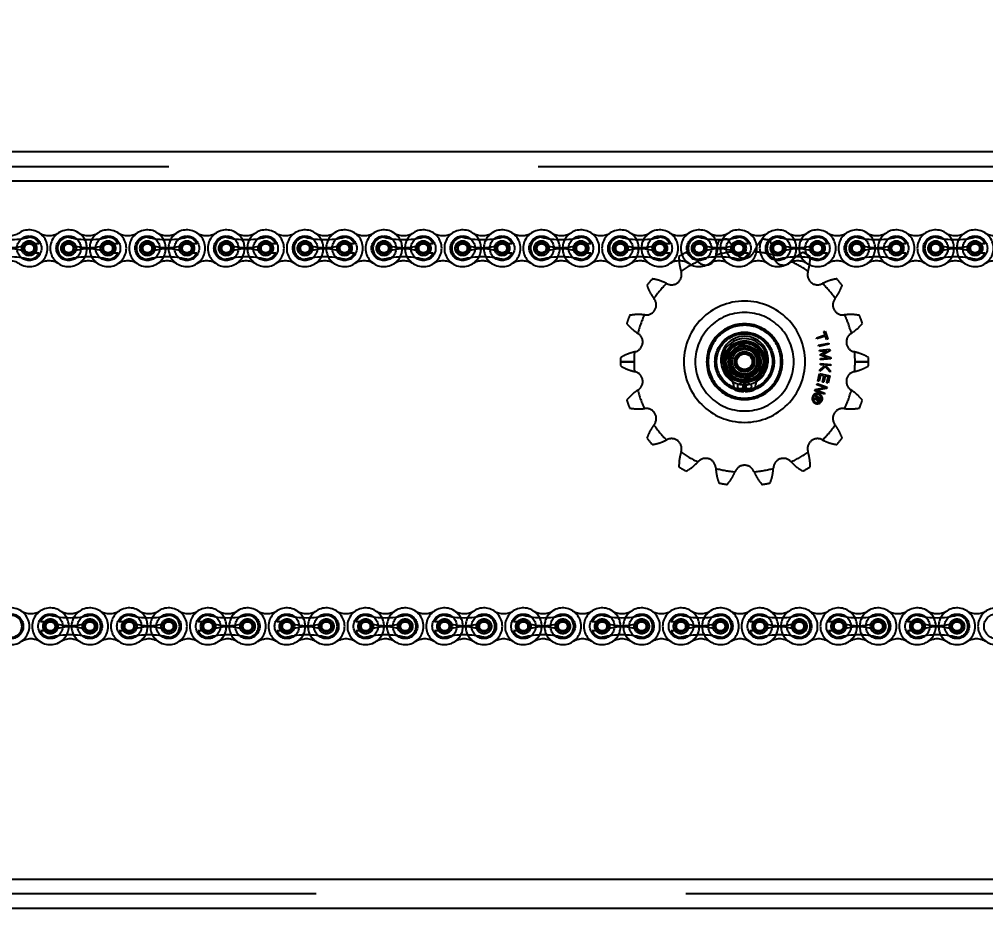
# Model space of a CAD drawing. Header units: metres. Extents: x 0 to 63075, y 0 to 44550.
# Drawn here: x 36033.1 to 36344.5, y 35804.3 to 36090.9 of the extents above; entities that cross this region are included whole.
import ezdxf

# ---------------------------------------------------------------- set-up
doc = ezdxf.new("R2010")
doc.units = ezdxf.units.M
doc.header["$LTSCALE"] = 75
doc.linetypes.add('HIDDEN2', pattern=[4.7625, 3.175, -1.5875])
for name, color, linetype in [('SDM', 7, 'Continuous'), ('SL4', 4, 'Continuous'), ('ST1', 7, 'HIDDEN2')]:
    doc.layers.add(name, color=color, linetype=linetype)
doc.styles.add('ROMANS', font='ROMANS.SHX')
doc.dimstyles.new('75___1-75', dxfattribs={"dimscale": 75, "dimtxt": 2.5, "dimasz": 2, "dimexe": 1.5, "dimexo": 1, "dimgap": 0.5, "dimtad": 1, "dimdec": 0, "dimzin": 12, "dimtxsty": 'ROMANS', "dimcen": 0, "dimclrd": 256, "dimclre": 256, "dimclrt": 3, "dimazin": 3, "dimtfac": 1, "dimtdec": 0, "dimtmove": 0, "dimatfit": 0, "dimfxl": 1, "dimlwd": -1, "dimlwe": -1, "dimarcsym": 0})

# ---------------------------------------------------------------- blocks, each defined once
blk = doc.blocks.new('*D31')
at = {"layer": 'Defpoints', "color": 0, "transparency": 16777216}
for p in [(35481.24, 36889.88), (35481.24, 36053.03), (40155.71, 36053.03)]:
    blk.add_point(p, dxfattribs=at)
at = {"layer": 'SDM', "transparency": 16777216}
for p, q in [((35481.24, 36128.03), (35481.24, 37002.38)), ((40155.71, 36128.03), (40155.71, 37002.38)), ((40005.71, 36889.88), (35631.24, 36889.88))]:
    blk.add_line(p, q, dxfattribs=at)
for points in [[(35631.24, 36914.88), (35631.24, 36864.88), (35481.24, 36889.88)], [(40005.71, 36914.88), (40005.71, 36864.88), (40155.71, 36889.88)]]:
    blk.add_solid(points, dxfattribs=at)
at = {"layer": 'SDM', "color": 3, "transparency": 16777216, "insert": (37818.48, 37021.13), "char_height": 187.5, "attachment_point": 5, "style": 'ROMANS'}
blk.add_mtext('4674', dxfattribs=at)
blk = doc.blocks.new('A$C6e6623c1')
at = {"layer": 'SL4'}
for p, q in [((285.02, 1725.35), (1004.76, 1725.35)), ((1004.76, 1715.82), (296.87, 1715.82)), ((784.69, 1663.32), (787.38, 1662.29)), ((780.21, 1659.68), (782.45, 1661.5)), ((791, 1655.56), (788.76, 1653.74)), ((786.52, 1651.92), (783.82, 1652.95)), ((54.76, 1490.88), (957.26, 1490.88)), ((957.26, 1481.35), (253.75, 1481.35))]:
    blk.add_line(p, q, dxfattribs=at)
for radius in [6, 3, 2.5]:
    blk.add_circle((785.6, 1657.62), radius, dxfattribs=at)
for start, end in [(129.1229, 189.1229), (69.1229, 129.1229), (9.1229, 69.1229), (189.1229, 249.1229), (309.1229, 9.1229), (249.1229, 309.1229)]:
    blk.add_arc((785.6, 1657.62), 5, start, end, dxfattribs=at)
for points, knots in [([(782.45, 1661.5), (782.5, 1661.54), (783.26, 1662.16), (784, 1662.76), (784.69, 1663.32)], [0, 0, 0, 0, 0.0702006, 1, 1, 1, 1]), ([(787.38, 1662.29), (787.45, 1662.27), (788.36, 1661.92), (789.25, 1661.58), (790.08, 1661.26)], [0, 0, 0, 0, 0.070201, 1, 1, 1, 1]), ([(790.54, 1658.41), (790.5, 1658.67), (790.34, 1659.64), (790.19, 1660.58), (790.08, 1661.26)], [0, 0, 0, 0, 0.2686336, 1, 1, 1, 1]), ([(780.67, 1656.83), (780.62, 1657.09), (780.47, 1658.05), (780.32, 1658.99), (780.21, 1659.68)], [0, 0, 0, 0, 0.268634, 1, 1, 1, 1]), ([(781.12, 1653.98), (781.09, 1654.22), (780.94, 1655.15), (780.78, 1656.11), (780.67, 1656.83)], [0, 0, 0, 0, 0.2575513, 1, 1, 1, 1]), ([(791, 1655.56), (790.96, 1655.8), (790.81, 1656.73), (790.65, 1657.7), (790.54, 1658.41)], [0, 0, 0, 0, 0.2575513, 1, 1, 1, 1]), ([(783.82, 1652.95), (783.76, 1652.97), (782.85, 1653.32), (781.95, 1653.66), (781.12, 1653.98)], [0, 0, 0, 0, 0.0702006, 1, 1, 1, 1]), ([(788.76, 1653.74), (788.7, 1653.7), (787.95, 1653.08), (787.21, 1652.48), (786.52, 1651.92)], [0, 0, 0, 0, 0.070201, 1, 1, 1, 1])]:
    blk.add_open_spline(points, degree=3, knots=knots, dxfattribs=at)
at = {"layer": 'ST1'}
for p, q in [((4.76, 1720.59), (1004.76, 1720.59)), ((1004.76, 1715.82), (4.76, 1715.82)), ((556.18, 1695.67), (558.31, 1695.67)), ((581.58, 1695.67), (583.71, 1695.67)), ((606.98, 1695.67), (609.11, 1695.67)), ((632.38, 1695.67), (634.51, 1695.67)), ((657.78, 1695.67), (659.91, 1695.67)), ((683.18, 1695.67), (685.31, 1695.67)), ((708.58, 1695.67), (710.71, 1695.67)), ((733.98, 1695.67), (736.11, 1695.67)), ((759.38, 1695.67), (761.51, 1695.67)), ((784.78, 1695.67), (786.91, 1695.67)), ((810.18, 1695.67), (812.31, 1695.67)), ((835.58, 1695.67), (837.71, 1695.67)), ((860.98, 1695.67), (863.11, 1695.67)), ((556.18, 1692.71), (558.31, 1692.71)), ((581.58, 1692.71), (583.71, 1692.71)), ((606.98, 1692.71), (609.11, 1692.71)), ((632.38, 1692.71), (634.51, 1692.71)), ((657.78, 1692.71), (659.91, 1692.71)), ((683.18, 1692.71), (685.31, 1692.71)), ((708.58, 1692.71), (710.71, 1692.71)), ((733.98, 1692.71), (736.11, 1692.71)), ((759.38, 1692.71), (761.51, 1692.71)), ((768.37, 1691.85), (766.83, 1692.87)), ((770.61, 1689.92), (769.24, 1691.17)), ((784.78, 1692.71), (786.91, 1692.71)), ((810.18, 1692.71), (812.31, 1692.71)), ((835.58, 1692.71), (837.71, 1692.71)), ((860.98, 1692.71), (863.11, 1692.71)), ((808.77, 1665.37), (811.56, 1666.28)), ((811.2, 1667.39), (811.59, 1667.52)), ((811.56, 1666.28), (811.2, 1667.39)), ((811.59, 1667.52), (812.44, 1664.92)), ((808.89, 1664.99), (808.77, 1665.37)), ((811.69, 1665.9), (808.89, 1664.99)), ((809.45, 1662.94), (812.72, 1663.64)), ((809.53, 1662.54), (809.45, 1662.94)), ((812.8, 1663.24), (809.53, 1662.54)), ((812.05, 1664.79), (811.69, 1665.9)), ((812.44, 1664.92), (812.05, 1664.79)), ((812.72, 1663.64), (812.8, 1663.24)), ((809.8, 1661.36), (813.13, 1661.65)), ((809.83, 1660.96), (809.8, 1661.36)), ((812.09, 1661.16), (809.83, 1660.96)), ((809.93, 1659.82), (812.09, 1661.16)), ((809.94, 1659.77), (809.93, 1659.82)), ((812.3, 1658.84), (809.94, 1659.77)), ((813.16, 1661.25), (810.82, 1659.87)), ((810.82, 1659.87), (813.37, 1658.93)), ((813.13, 1661.65), (813.16, 1661.25)), ((750, 1657.62), (745.66, 1657.62)), ((745.66, 1657.62), (750, 1657.62)), ((745.66, 1657.62), (750, 1657.62)), ((750, 1657.62), (745.66, 1657.62)), ((773.39, 1657.62), (773.88, 1657.62)), ((773.88, 1657.62), (773.39, 1657.62)), ((773.88, 1657.62), (773.39, 1657.62)), ((773.39, 1657.62), (773.88, 1657.62)), ((779.15, 1658.18), (778.18, 1658.27)), ((778.18, 1658.27), (779.15, 1658.18)), ((778.18, 1658.27), (779.15, 1658.18)), ((779.15, 1658.18), (778.18, 1658.27)), ((793.03, 1656.97), (792.05, 1657.06)), ((792.05, 1657.06), (793.03, 1656.97)), ((792.05, 1657.06), (793.03, 1656.97)), ((793.03, 1656.97), (792.05, 1657.06)), ((797.33, 1657.62), (797.82, 1657.62)), ((797.82, 1657.62), (797.33, 1657.62)), ((797.82, 1657.62), (797.33, 1657.62)), ((797.33, 1657.62), (797.82, 1657.62)), ((810.03, 1656.6), (810.06, 1657)), ((810.04, 1658.64), (812.3, 1658.84)), ((810.07, 1658.24), (810.04, 1658.64)), ((810.06, 1657), (813.39, 1656.75)), ((813.41, 1658.54), (810.07, 1658.24)), ((813.39, 1656.75), (813.36, 1656.35)), ((813.37, 1658.93), (813.41, 1658.54)), ((825.54, 1657.62), (821.21, 1657.62)), ((821.21, 1657.62), (825.54, 1657.62)), ((821.21, 1657.62), (825.54, 1657.62)), ((825.54, 1657.62), (821.21, 1657.62)), ((809.26, 1651.4), (809.76, 1653.8)), ((809.76, 1653.8), (813.04, 1653.12)), ((811.54, 1656.07), (809.87, 1654.55)), ((809.87, 1654.55), (809.91, 1655.05)), ((809.91, 1655.05), (811.31, 1656.32)), ((811.12, 1656.52), (810.03, 1656.6)), ((811.31, 1656.32), (811.12, 1656.52)), ((813.21, 1654.3), (811.54, 1656.07)), ((811.66, 1656.48), (813.24, 1654.8)), ((813.36, 1656.35), (811.66, 1656.48)), ((813.24, 1654.8), (813.21, 1654.3)), ((785.35, 1648.02), (785.44, 1651.42)), ((785.76, 1651.42), (785.85, 1648.02)), ((808.89, 1650.2), (809.03, 1650.58)), ((809.03, 1650.58), (812.18, 1649.45)), ((809.66, 1651.31), (809.26, 1651.4)), ((810.08, 1653.33), (809.66, 1651.31)), ((811.18, 1653.09), (810.08, 1653.33)), ((810.76, 1651.08), (811.18, 1653.09)), ((811.16, 1651), (810.76, 1651.08)), ((811.58, 1653.01), (811.16, 1651)), ((812.55, 1652.81), (811.58, 1653.01)), ((812.13, 1650.79), (812.55, 1652.81)), ((812.53, 1650.71), (812.13, 1650.79)), ((813.04, 1653.12), (812.53, 1650.71)), ((782.01, 1650.42), (782.18, 1649.09)), ((789.02, 1649.09), (789.2, 1650.42)), ((808.2, 1648.26), (808.36, 1648.69)), ((811.36, 1647.14), (808.2, 1648.26)), ((808.36, 1648.69), (811.44, 1649.29)), ((812.02, 1649.01), (808.88, 1648.45)), ((808.88, 1648.45), (811.49, 1647.52)), ((811.44, 1649.29), (808.89, 1650.2)), ((811.49, 1647.52), (811.36, 1647.14)), ((812.18, 1649.45), (812.02, 1649.01)), ((807.8, 1645.45), (807.97, 1645.81)), ((808.83, 1645.47), (807.8, 1645.45)), ((807.97, 1645.81), (808.95, 1645.83)), ((808.31, 1646.43), (808.45, 1646.73)), ((809.07, 1646.07), (808.31, 1646.43)), ((808.45, 1646.73), (810.22, 1645.89)), ((808.95, 1645.83), (809.07, 1646.07)), ((809.28, 1645.23), (809.14, 1644.94)), ((809.15, 1644.94), (809.29, 1645.22)), ((809.35, 1645.95), (809.17, 1645.55)), ((809.8, 1645.74), (809.35, 1645.95)), ((809.61, 1645.35), (809.8, 1645.74)), ((810.22, 1645.89), (809.9, 1645.24)), ((560.82, 1573.83), (558.7, 1573.83)), ((586.22, 1573.83), (584.1, 1573.83)), ((611.62, 1573.83), (609.5, 1573.83)), ((637.02, 1573.83), (634.9, 1573.83)), ((662.42, 1573.83), (660.3, 1573.83)), ((687.82, 1573.83), (685.7, 1573.83)), ((713.22, 1573.83), (711.1, 1573.83)), ((738.62, 1573.83), (736.5, 1573.83)), ((764.02, 1573.83), (761.9, 1573.83)), ((789.42, 1573.83), (787.3, 1573.83)), ((814.82, 1573.83), (812.7, 1573.83)), ((840.22, 1573.83), (838.1, 1573.83)), ((560.82, 1570.88), (558.7, 1570.88)), ((586.22, 1570.88), (584.1, 1570.88)), ((611.62, 1570.88), (609.5, 1570.88)), ((637.02, 1570.88), (634.9, 1570.88)), ((662.42, 1570.88), (660.3, 1570.88)), ((687.82, 1570.88), (685.7, 1570.88)), ((713.22, 1570.88), (711.1, 1570.88)), ((738.62, 1570.88), (736.5, 1570.88)), ((764.02, 1570.88), (761.9, 1570.88)), ((789.42, 1570.88), (787.3, 1570.88)), ((814.82, 1570.88), (812.7, 1570.88)), ((840.22, 1570.88), (838.1, 1570.88)), ((4.76, 1490.88), (1004.76, 1490.88)), ((1004.76, 1486.11), (4.76, 1486.11))]:
    blk.add_line(p, q, dxfattribs=at)
for centre, radius in [((555.08, 1694.19), 3.96), ((567.78, 1694.19), 3.96), ((580.48, 1694.19), 3.96), ((593.18, 1694.19), 3.96), ((605.88, 1694.19), 3.96), ((618.58, 1694.19), 3.96), ((631.28, 1694.19), 3.96), ((643.98, 1694.19), 3.96), ((656.68, 1694.19), 3.96), ((669.38, 1694.19), 3.96), ((682.08, 1694.19), 3.96), ((694.78, 1694.19), 3.96), ((707.48, 1694.19), 3.96), ((720.18, 1694.19), 3.96), ((732.88, 1694.19), 3.96), ((745.58, 1694.19), 3.96), ((758.28, 1694.19), 3.96), ((770.98, 1694.19), 3.96), ((783.68, 1694.19), 3.96), ((796.38, 1694.19), 3.96), ((809.08, 1694.19), 3.96), ((821.78, 1694.19), 3.96), ((834.48, 1694.19), 3.96), ((847.18, 1694.19), 3.96), ((859.88, 1694.19), 3.96), ((555.08, 1694.19), 2.4), ((555.08, 1694.19), 1.84), ((555.08, 1694.19), 1.48), ((567.78, 1694.19), 2.4), ((567.78, 1694.19), 1.85), ((567.78, 1694.19), 1.48), ((580.48, 1694.19), 2.4), ((580.48, 1694.19), 1.84), ((580.48, 1694.19), 1.48), ((593.18, 1694.19), 2.4), ((593.18, 1694.19), 1.84), ((593.18, 1694.19), 1.48), ((605.88, 1694.19), 2.4), ((605.88, 1694.19), 1.85), ((605.88, 1694.19), 1.48), ((618.58, 1694.19), 2.4), ((618.58, 1694.19), 1.84), ((618.58, 1694.19), 1.48), ((631.28, 1694.19), 2.4), ((631.28, 1694.19), 1.85), ((631.28, 1694.19), 1.48), ((643.98, 1694.19), 2.4), ((643.98, 1694.19), 1.84), ((643.98, 1694.19), 1.48), ((656.68, 1694.19), 2.4), ((656.68, 1694.19), 1.85), ((656.68, 1694.19), 1.48), ((669.38, 1694.19), 2.4), ((669.38, 1694.19), 1.84), ((669.38, 1694.19), 1.48), ((682.08, 1694.19), 2.4), ((682.08, 1694.19), 1.85), ((682.08, 1694.19), 1.48), ((694.78, 1694.19), 2.4), ((694.78, 1694.19), 1.85), ((694.78, 1694.19), 1.48), ((707.48, 1694.19), 2.4), ((707.48, 1694.19), 1.85), ((707.48, 1694.19), 1.48), ((720.18, 1694.19), 2.4), ((720.18, 1694.19), 1.85), ((720.18, 1694.19), 1.48), ((732.88, 1694.19), 2.4), ((732.88, 1694.19), 1.84), ((732.88, 1694.19), 1.48), ((745.58, 1694.19), 2.4), ((745.58, 1694.19), 1.85), ((745.58, 1694.19), 1.48), ((758.28, 1694.19), 2.4), ((758.28, 1694.19), 1.84), ((758.28, 1694.19), 1.48), ((770.98, 1694.19), 2.4), ((770.98, 1694.19), 1.85), ((770.98, 1694.19), 1.48), ((783.68, 1694.19), 2.4), ((783.68, 1694.19), 1.84), ((783.68, 1694.19), 1.48), ((796.38, 1694.19), 2.4), ((796.38, 1694.19), 1.85), ((796.38, 1694.19), 1.48), ((809.08, 1694.19), 2.4), ((809.08, 1694.19), 1.84), ((809.08, 1694.19), 1.48), ((821.78, 1694.19), 2.4), ((821.78, 1694.19), 1.85), ((821.78, 1694.19), 1.48), ((834.48, 1694.19), 2.4), ((834.48, 1694.19), 1.84), ((834.48, 1694.19), 1.48), ((847.18, 1694.19), 2.4), ((847.18, 1694.19), 1.85), ((847.18, 1694.19), 1.48), ((859.88, 1694.19), 2.4), ((859.88, 1694.19), 1.84), ((859.88, 1694.19), 1.48), ((785.6, 1657.62), 9.53), ((785.6, 1657.62), 9.02), ((785.6, 1657.62), 6.73), ((785.6, 1657.62), 6.73), ((785.6, 1657.62), 6.48), ((785.6, 1657.62), 6.2), ((785.6, 1657.62), 5.98), ((785.6, 1657.62), 5.25), ((785.6, 1657.62), 5.25), ((785.6, 1657.62), 4.5), ((785.6, 1657.62), 4), ((785.6, 1657.62), 3.25), ((785.6, 1657.62), 3.25), ((785.6, 1657.62), 3.2), ((784.25, 1649.68), 0.85), ((786.95, 1649.68), 0.85), ((549.23, 1572.35), 3.96), ((561.93, 1572.35), 3.96), ((574.63, 1572.35), 3.96), ((587.33, 1572.35), 3.96), ((600.03, 1572.35), 3.96), ((612.73, 1572.35), 3.96), ((625.43, 1572.35), 3.96), ((638.13, 1572.35), 3.96), ((650.83, 1572.35), 3.96), ((663.53, 1572.35), 3.96), ((676.23, 1572.35), 3.96), ((688.93, 1572.35), 3.96), ((701.63, 1572.35), 3.96), ((714.33, 1572.35), 3.96), ((727.03, 1572.35), 3.96), ((739.73, 1572.35), 3.96), ((752.43, 1572.35), 3.96), ((765.13, 1572.35), 3.96), ((777.83, 1572.35), 3.96), ((790.53, 1572.35), 3.96), ((803.23, 1572.35), 3.96), ((815.93, 1572.35), 3.96), ((828.63, 1572.35), 3.96), ((841.33, 1572.35), 3.96), ((854.03, 1572.35), 3.96), ((866.73, 1572.35), 3.96), ((561.93, 1572.35), 2.4), ((561.93, 1572.35), 1.85), ((561.93, 1572.35), 1.48), ((574.63, 1572.35), 2.4), ((574.63, 1572.35), 1.85), ((574.63, 1572.35), 1.48), ((587.33, 1572.35), 2.4), ((587.33, 1572.35), 1.85), ((587.33, 1572.35), 1.48), ((600.03, 1572.35), 2.4), ((600.03, 1572.35), 1.84), ((600.03, 1572.35), 1.48), ((612.73, 1572.35), 2.4), ((612.73, 1572.35), 1.84), ((612.73, 1572.35), 1.48), ((625.43, 1572.35), 2.4), ((625.43, 1572.35), 1.85), ((625.43, 1572.35), 1.48), ((638.13, 1572.35), 2.4), ((638.13, 1572.35), 1.85), ((638.13, 1572.35), 1.48), ((650.83, 1572.35), 2.4), ((650.83, 1572.35), 1.84), ((650.83, 1572.35), 1.48), ((663.53, 1572.35), 2.4), ((663.53, 1572.35), 1.84), ((663.53, 1572.35), 1.48), ((676.23, 1572.35), 2.4), ((676.23, 1572.35), 1.85), ((676.23, 1572.35), 1.48), ((688.93, 1572.35), 2.4), ((688.93, 1572.35), 1.85), ((688.93, 1572.35), 1.48), ((701.63, 1572.35), 2.4), ((701.63, 1572.35), 1.84), ((701.63, 1572.35), 1.48), ((714.33, 1572.35), 2.4), ((714.33, 1572.35), 1.84), ((714.33, 1572.35), 1.48), ((727.03, 1572.35), 2.4), ((727.03, 1572.35), 1.84), ((727.03, 1572.35), 1.48), ((739.73, 1572.35), 2.4), ((739.73, 1572.35), 1.85), ((739.73, 1572.35), 1.48), ((752.43, 1572.35), 2.4), ((752.43, 1572.35), 1.85), ((752.43, 1572.35), 1.48), ((765.13, 1572.35), 2.4), ((765.13, 1572.35), 1.84), ((765.13, 1572.35), 1.48), ((777.83, 1572.35), 2.4), ((777.83, 1572.35), 1.84), ((777.83, 1572.35), 1.48), ((790.53, 1572.35), 2.4), ((790.53, 1572.35), 1.84), ((790.53, 1572.35), 1.48), ((803.23, 1572.35), 2.4), ((803.23, 1572.35), 1.85), ((803.23, 1572.35), 1.48), ((815.93, 1572.35), 2.4), ((815.93, 1572.35), 1.85), ((815.93, 1572.35), 1.48), ((828.63, 1572.35), 2.4), ((828.63, 1572.35), 1.84), ((828.63, 1572.35), 1.48), ((841.33, 1572.35), 2.4), ((841.33, 1572.35), 1.85), ((841.33, 1572.35), 1.48), ((854.03, 1572.35), 2.4), ((854.03, 1572.35), 1.85), ((854.03, 1572.35), 1.48)]:
    blk.add_circle(centre, radius, dxfattribs=at)
for centre, radius, start, end in [((548.73, 1723.29), 26.32, 256.0401, 283.9599), ((548.73, 1704.18), 5.92, 237.5667, 302.4333), ((555.08, 1694.19), 5.92, 237.5667, 122.4333), ((555.08, 1694.19), 3.55, 24.5534, 90), ((561.43, 1704.18), 5.92, 237.5667, 302.4333), ((567.78, 1694.19), 5.92, 57.5667, 302.4333), ((567.78, 1694.19), 3.55, 90, 270), ((574.13, 1723.29), 26.32, 256.0401, 283.9599), ((574.13, 1704.18), 5.92, 237.5667, 302.4333), ((567.78, 1694.19), 5.92, 302.4332, 57.5668), ((580.48, 1694.19), 5.92, 122.4332, 237.5668), ((580.48, 1694.19), 5.92, 237.5667, 122.4333), ((580.48, 1694.19), 3.55, 24.5534, 90), ((586.83, 1704.18), 5.92, 237.5667, 302.4333), ((593.18, 1694.19), 5.92, 57.5667, 302.4333), ((593.18, 1694.19), 3.55, 90, 270), ((599.53, 1723.29), 26.32, 256.0401, 283.9599), ((599.53, 1704.18), 5.92, 237.5667, 302.4333), ((593.18, 1694.19), 5.92, 302.4332, 57.5668), ((605.88, 1694.19), 5.92, 122.4332, 237.5668), ((605.88, 1694.19), 5.92, 237.5667, 122.4333), ((605.88, 1694.19), 3.55, 24.5534, 90), ((612.23, 1704.18), 5.92, 237.5667, 302.4333), ((618.58, 1694.19), 5.92, 57.5667, 302.4333), ((618.58, 1694.19), 3.55, 90, 270), ((624.93, 1723.29), 26.32, 256.0401, 283.9599), ((624.93, 1704.18), 5.92, 237.5667, 302.4333), ((618.58, 1694.19), 5.92, 302.4332, 57.5668), ((631.28, 1694.19), 5.92, 122.4332, 237.5668), ((631.28, 1694.19), 5.92, 237.5667, 122.4333), ((631.28, 1694.19), 3.55, 24.5534, 90), ((637.63, 1704.18), 5.92, 237.5667, 302.4333), ((643.98, 1694.19), 5.92, 57.5667, 302.4333), ((643.98, 1694.19), 3.55, 90, 270), ((650.33, 1723.29), 26.32, 256.0401, 283.9599), ((650.33, 1704.18), 5.92, 237.5667, 302.4333), ((643.98, 1694.19), 5.92, 302.4332, 57.5668), ((656.68, 1694.19), 5.92, 122.4332, 237.5668), ((656.68, 1694.19), 5.92, 237.5667, 122.4333), ((656.68, 1694.19), 3.55, 24.5534, 90), ((663.03, 1704.18), 5.92, 237.5667, 302.4333), ((669.38, 1694.19), 5.92, 57.5667, 302.4333), ((669.38, 1694.19), 3.55, 90, 270), ((675.73, 1723.29), 26.32, 256.0401, 283.9599), ((675.73, 1704.18), 5.92, 237.5667, 302.4333), ((669.38, 1694.19), 5.92, 302.4332, 57.5668), ((682.08, 1694.19), 5.92, 122.4332, 237.5668), ((682.08, 1694.19), 5.92, 237.5667, 122.4333), ((682.08, 1694.19), 3.55, 24.5534, 90), ((688.43, 1704.18), 5.92, 237.5667, 302.4333), ((694.78, 1694.19), 5.92, 57.5667, 302.4333), ((694.78, 1694.19), 3.55, 90, 270), ((701.13, 1723.29), 26.32, 256.0401, 283.9599), ((701.13, 1704.18), 5.92, 237.5667, 302.4333), ((694.78, 1694.19), 5.92, 302.4332, 57.5668), ((707.48, 1694.19), 5.92, 122.4332, 237.5668), ((707.48, 1694.19), 5.92, 237.5667, 122.4333), ((707.48, 1694.19), 3.55, 24.5534, 90), ((713.83, 1704.18), 5.92, 237.5667, 302.4333), ((720.18, 1694.19), 5.92, 57.5667, 302.4333), ((720.18, 1694.19), 3.55, 90, 270), ((726.53, 1723.29), 26.32, 256.0401, 283.9599), ((726.53, 1704.18), 5.92, 237.5667, 302.4333), ((720.18, 1694.19), 5.92, 302.4332, 57.5668), ((732.88, 1694.19), 5.92, 122.4332, 237.5668), ((732.88, 1694.19), 5.92, 237.5667, 122.4333), ((732.88, 1694.19), 3.55, 24.5534, 90), ((739.23, 1704.18), 5.92, 237.5667, 302.4333), ((745.58, 1694.19), 5.92, 57.5667, 302.4333), ((745.58, 1694.19), 3.55, 90, 270), ((751.93, 1723.29), 26.32, 256.0401, 283.9599), ((751.93, 1704.18), 5.92, 237.5667, 302.4333), ((745.58, 1694.19), 5.92, 302.4332, 57.5668), ((758.28, 1694.19), 5.92, 122.4332, 237.5668), ((758.28, 1694.19), 5.92, 237.5667, 122.4333), ((758.28, 1694.19), 3.55, 24.5534, 90), ((764.63, 1704.18), 5.92, 237.5667, 302.4333), ((770.98, 1694.19), 5.92, 57.5667, 302.4333), ((770.98, 1694.19), 3.55, 90, 270), ((777.33, 1723.29), 26.32, 256.0401, 283.9599), ((777.33, 1704.18), 5.92, 237.5667, 302.4333), ((770.98, 1694.19), 5.92, 302.4332, 57.5668), ((785.6, 1657.62), 39.94, 98.032, 101.968), ((783.68, 1694.19), 5.92, 122.4332, 237.5668), ((783.68, 1694.19), 5.92, 237.5667, 122.4333), ((783.68, 1694.19), 3.55, 24.5534, 90), ((790.03, 1704.18), 5.92, 237.5667, 302.4333), ((796.38, 1694.19), 5.92, 57.5667, 302.4333), ((785.6, 1657.62), 39.94, 78.032, 81.968), ((796.38, 1694.19), 3.55, 90, 270), ((802.73, 1723.29), 26.32, 256.0401, 283.9599), ((802.73, 1704.18), 5.92, 237.5667, 302.4333), ((796.38, 1694.19), 5.92, 302.4332, 57.5668), ((809.08, 1694.19), 5.92, 122.4332, 237.5668), ((809.08, 1694.19), 5.92, 237.5667, 122.4333), ((809.08, 1694.19), 3.55, 24.5534, 90), ((815.43, 1704.18), 5.92, 237.5667, 302.4333), ((821.78, 1694.19), 5.92, 57.5667, 302.4333), ((821.78, 1694.19), 3.55, 90, 270), ((828.13, 1723.29), 26.32, 256.0401, 283.9599), ((828.13, 1704.18), 5.92, 237.5667, 302.4333), ((821.78, 1694.19), 5.92, 302.4332, 57.5668), ((834.48, 1694.19), 5.92, 122.4332, 237.5668), ((834.48, 1694.19), 5.92, 237.5667, 122.4333), ((834.48, 1694.19), 3.55, 24.5534, 90), ((840.83, 1704.18), 5.92, 237.5667, 302.4333), ((847.18, 1694.19), 5.92, 57.5667, 302.4333), ((847.18, 1694.19), 3.55, 90, 270), ((853.53, 1723.29), 26.32, 256.0401, 283.9599), ((853.53, 1704.18), 5.92, 237.5667, 302.4333), ((847.18, 1694.19), 5.92, 302.4332, 57.5668), ((859.88, 1694.19), 5.92, 122.4332, 237.5668), ((859.88, 1694.19), 5.92, 237.5667, 122.4333), ((859.88, 1694.19), 3.55, 24.5534, 90), ((866.23, 1704.18), 5.92, 237.5667, 302.4333), ((548.73, 1710.54), 16.17, 252.993, 287.007), ((574.13, 1710.54), 16.17, 252.993, 287.007), ((599.53, 1710.54), 16.17, 252.993, 287.007), ((624.93, 1710.54), 16.17, 252.993, 287.007), ((650.33, 1710.54), 16.17, 252.993, 287.007), ((675.73, 1710.54), 16.17, 252.993, 287.007), ((701.13, 1710.54), 16.17, 252.993, 287.007), ((726.53, 1710.54), 16.17, 252.993, 287.007), ((751.93, 1710.54), 16.17, 252.993, 287.007), ((777.33, 1710.54), 16.17, 252.993, 287.007), ((802.73, 1710.54), 16.17, 252.993, 287.007), ((828.13, 1710.54), 16.17, 252.993, 287.007), ((853.53, 1710.54), 16.17, 252.993, 287.007), ((548.73, 1665.09), 26.32, 76.0401, 103.9599), ((548.73, 1677.84), 16.17, 72.993, 107.007), ((555.08, 1694.19), 3.55, 270, 335.4466), ((574.13, 1665.09), 26.32, 76.0401, 103.9599), ((574.13, 1677.84), 16.17, 72.993, 107.007), ((580.48, 1694.19), 3.55, 270, 335.4466), ((599.53, 1665.09), 26.32, 76.0401, 103.9599), ((599.53, 1677.84), 16.17, 72.993, 107.007), ((605.88, 1694.19), 3.55, 270, 335.4466), ((624.93, 1665.09), 26.32, 76.0401, 103.9599), ((624.93, 1677.84), 16.17, 72.993, 107.007), ((631.28, 1694.19), 3.55, 270, 335.4466), ((650.33, 1665.09), 26.32, 76.0401, 103.9599), ((650.33, 1677.84), 16.17, 72.993, 107.007), ((656.68, 1694.19), 3.55, 270, 335.4466), ((675.73, 1665.09), 26.32, 76.0401, 103.9599), ((675.73, 1677.84), 16.17, 72.993, 107.007), ((682.08, 1694.19), 3.55, 270, 335.4466), ((701.13, 1665.09), 26.32, 76.0401, 103.9599), ((701.13, 1677.84), 16.17, 72.993, 107.007), ((707.48, 1694.19), 3.55, 270, 335.4466), ((726.53, 1665.09), 26.32, 76.0401, 103.9599), ((726.53, 1677.84), 16.17, 72.993, 107.007), ((732.88, 1694.19), 3.55, 270, 335.4466), ((751.93, 1665.09), 26.32, 76.0401, 103.9599), ((751.93, 1677.84), 16.17, 72.993, 107.007), ((758.28, 1694.19), 3.55, 270, 335.4466), ((785.6, 1657.62), 39.94, 118.032, 121.968), ((773.09, 1692.01), 3.24, 222.5, 357.5), ((777.33, 1665.09), 26.32, 76.0401, 103.9599), ((777.33, 1677.84), 16.17, 72.993, 107.007), ((791.7, 1691.2), 15.39, 177.0177, 177.5), ((785.6, 1657.62), 35.61, 94.9007, 105.0993), ((785.6, 1657.62), 35.61, 94.9007, 105.0993), ((785.6, 1657.62), 35.61, 94.9007, 105.0993), ((785.6, 1657.62), 35.61, 94.9007, 105.0993), ((768.39, 1687.09), 15.39, 22.5, 22.9823), ((785.6, 1694.22), 3.24, 202.5, 337.5), ((783.68, 1694.19), 3.55, 270, 335.4466), ((802.81, 1687.09), 15.39, 157.0177, 157.5), ((785.6, 1657.62), 35.61, 74.9007, 85.0993), ((785.6, 1657.62), 35.61, 74.9007, 85.0993), ((785.6, 1657.62), 35.61, 74.9007, 85.0993), ((785.6, 1657.62), 35.61, 74.9007, 85.0993), ((779.51, 1691.2), 15.39, 2.5, 2.9823), ((798.12, 1692.01), 3.24, 182.5, 317.5), ((802.73, 1665.09), 26.32, 76.0401, 103.9599), ((802.73, 1677.84), 16.17, 72.993, 107.007), ((785.6, 1657.62), 39.94, 58.032, 61.968), ((809.08, 1694.19), 3.55, 270, 335.4466), ((828.13, 1665.09), 26.32, 76.0401, 103.9599), ((828.13, 1677.84), 16.17, 72.993, 107.007), ((834.48, 1694.19), 3.55, 270, 335.4466), ((853.53, 1665.09), 26.32, 76.0401, 103.9599), ((853.53, 1677.84), 16.17, 72.993, 107.007), ((859.88, 1694.19), 3.55, 270, 335.4466), ((548.73, 1684.2), 5.92, 57.5667, 122.4333), ((561.43, 1684.2), 5.92, 57.5667, 122.4333), ((574.13, 1684.2), 5.92, 57.5667, 122.4333), ((586.83, 1684.2), 5.92, 57.5667, 122.4333), ((599.53, 1684.2), 5.92, 57.5667, 122.4333), ((612.23, 1684.2), 5.92, 57.5667, 122.4333), ((624.93, 1684.2), 5.92, 57.5667, 122.4333), ((637.63, 1684.2), 5.92, 57.5667, 122.4333), ((650.33, 1684.2), 5.92, 57.5667, 122.4333), ((663.03, 1684.2), 5.92, 57.5667, 122.4333), ((675.73, 1684.2), 5.92, 57.5667, 122.4333), ((688.43, 1684.2), 5.92, 57.5667, 122.4333), ((701.13, 1684.2), 5.92, 57.5667, 122.4333), ((713.83, 1684.2), 5.92, 57.5667, 122.4333), ((726.53, 1684.2), 5.92, 57.5667, 122.4333), ((739.23, 1684.2), 5.92, 57.5667, 122.4333), ((751.93, 1684.2), 5.92, 57.5667, 122.4333), ((764.63, 1684.2), 5.92, 57.5667, 122.4333), ((785.6, 1657.62), 35.61, 114.9007, 125.0993), ((785.6, 1657.62), 35.61, 114.9007, 125.0993), ((785.6, 1657.62), 35.61, 114.9007, 125.0993), ((785.6, 1657.62), 35.61, 114.9007, 125.0993), ((759.35, 1679.42), 15.39, 42.5, 42.9823), ((777.33, 1684.2), 5.92, 57.5667, 122.4333), ((790.03, 1684.2), 5.92, 57.5667, 122.4333), ((802.73, 1684.2), 5.92, 57.5667, 122.4333), ((811.85, 1679.42), 15.39, 137.0177, 137.5), ((785.6, 1657.62), 35.61, 54.9007, 65.0993), ((785.6, 1657.62), 35.61, 54.9007, 65.0993), ((785.6, 1657.62), 35.61, 54.9007, 65.0993), ((785.6, 1657.62), 35.61, 54.9007, 65.0993), ((815.43, 1684.2), 5.92, 57.5667, 122.4333), ((828.13, 1684.2), 5.92, 57.5667, 122.4333), ((840.83, 1684.2), 5.92, 57.5667, 122.4333), ((853.53, 1684.2), 5.92, 57.5667, 122.4333), ((866.23, 1684.2), 5.92, 57.5667, 122.4333), ((762.08, 1685.65), 3.24, 242.5, 17.5), ((779.84, 1691.26), 15.39, 197.0177, 197.5), ((809.13, 1685.65), 3.24, 162.5, 297.5), ((791.36, 1691.26), 15.39, 342.5, 342.9823), ((785.6, 1657.62), 39.94, 138.032, 141.968), ((785.6, 1657.62), 35.61, 134.9007, 145.0993), ((785.6, 1657.62), 35.61, 134.9007, 145.0993), ((785.6, 1657.62), 35.61, 134.9007, 145.0993), ((785.6, 1657.62), 35.61, 134.9007, 145.0993), ((753.48, 1669.13), 15.39, 62.5, 62.9823), ((817.73, 1669.13), 15.39, 117.0177, 117.5), ((785.6, 1657.62), 35.61, 34.9007, 45.0993), ((785.6, 1657.62), 35.61, 34.9007, 45.0993), ((785.6, 1657.62), 35.61, 34.9007, 45.0993), ((785.6, 1657.62), 35.61, 34.9007, 45.0993), ((785.6, 1657.62), 39.94, 38.032, 41.968), ((753.91, 1675.92), 3.24, 262.5, 37.5), ((768.69, 1687.26), 15.39, 217.0177, 217.5), ((785.6, 1657.62), 19.54, 0, 180), ((817.3, 1675.92), 3.24, 142.5, 277.5), ((802.52, 1687.26), 15.39, 322.5, 322.9823), ((785.6, 1657.62), 39.94, 158.032, 161.968), ((785.6, 1657.62), 35.61, 154.9007, 165.0993), ((785.6, 1657.62), 35.61, 154.9007, 165.0993), ((785.6, 1657.62), 35.61, 154.9007, 165.0993), ((785.6, 1657.62), 35.61, 154.9007, 165.0993), ((751.48, 1657.45), 15.39, 82.5, 82.9823), ((785.6, 1657.62), 15.88, 0, 180), ((819.73, 1657.45), 15.39, 97.0177, 97.5), ((785.6, 1657.62), 35.61, 14.9007, 25.0993), ((785.6, 1657.62), 35.61, 14.9007, 25.0993), ((785.6, 1657.62), 35.61, 14.9007, 25.0993), ((785.6, 1657.62), 35.61, 14.9007, 25.0993), ((785.6, 1657.62), 39.94, 18.032, 21.968), ((785.6, 1657.62), 12.22, 0, 180), ((785.6, 1657.62), 11.73, 0, 180), ((785.6, 1657.62), 11.73, 0, 180), ((785.6, 1657.62), 11.73, 0, 180), ((785.6, 1657.62), 11.73, 0, 180), ((749.56, 1663.98), 3.24, 282.5, 57.5), ((759.57, 1679.69), 15.39, 237.0177, 237.5), ((821.64, 1663.98), 3.24, 122.5, 257.5), ((811.63, 1679.69), 15.39, 302.5, 302.9823), ((785.6, 1658.18), 7.64, 306.5065, 233.4935), ((785.6, 1657.62), 7.45, 355, 175), ((785.6, 1657.62), 7.45, 355, 175), ((785.6, 1657.62), 7.45, 355, 175), ((785.6, 1657.62), 7.45, 355, 175), ((785.6, 1657.62), 6.2, 271.4922, 268.5078), ((785.6, 1657.62), 35.61, 174.9007, 180), ((785.6, 1657.62), 35.61, 174.9007, 180), ((785.6, 1657.62), 35.61, 174.9007, 180), ((785.6, 1657.62), 35.61, 174.9007, 180), ((753.59, 1645.79), 15.39, 102.5, 102.9823), ((817.61, 1645.79), 15.39, 77.0177, 77.5), ((785.6, 1657.62), 35.61, 0, 5.0993), ((785.6, 1657.62), 35.61, 0, 5.0993), ((785.6, 1657.62), 35.61, 0, 5.0993), ((785.6, 1657.62), 35.61, 0, 5.0993), ((785.6, 1657.62), 39.94, 178.032, 180), ((785.6, 1657.62), 39.94, 180, 181.968), ((785.6, 1657.62), 35.61, 180, 185.0993), ((785.6, 1657.62), 35.61, 180, 185.0993), ((785.6, 1657.62), 35.61, 180, 185.0993), ((785.6, 1657.62), 35.61, 180, 185.0993), ((785.6, 1657.62), 19.54, 180, 0), ((785.6, 1657.62), 15.88, 180, 0), ((785.6, 1657.62), 12.22, 180, 0), ((785.6, 1657.62), 11.73, 180, 0), ((785.6, 1657.62), 11.73, 180, 0), ((785.6, 1657.62), 11.73, 180, 0), ((785.6, 1657.62), 11.73, 180, 0), ((785.6, 1657.62), 7.45, 175, 355), ((785.6, 1657.62), 7.45, 175, 355), ((785.6, 1657.62), 7.45, 175, 355), ((785.6, 1657.62), 7.45, 175, 355), ((785.6, 1657.62), 35.61, 354.9007, 0), ((785.6, 1657.62), 35.61, 354.9007, 0), ((785.6, 1657.62), 35.61, 354.9007, 0), ((785.6, 1657.62), 35.61, 354.9007, 0), ((785.6, 1657.62), 39.94, 0, 1.968), ((785.6, 1657.62), 39.94, 358.032, 0), ((753.59, 1669.45), 15.39, 257.0177, 257.5), ((749.56, 1651.26), 3.24, 302.5, 77.5), ((821.64, 1651.26), 3.24, 102.5, 237.5), ((817.61, 1669.45), 15.39, 282.5, 282.9823), ((779.63, 1650.11), 2.4, 7.5, 53.4935), ((791.58, 1650.11), 2.4, 126.5065, 172.5), ((759.57, 1635.55), 15.39, 122.5, 122.9823), ((785.6, 1657.62), 35.61, 194.9007, 205.0993), ((785.6, 1657.62), 35.61, 194.9007, 205.0993), ((785.6, 1657.62), 35.61, 194.9007, 205.0993), ((785.6, 1657.62), 35.61, 194.9007, 205.0993), ((782.93, 1649.18), 0.75, 187.5, 252.3902), ((785.6, 1657.62), 9.6, 252.3902, 268.5078), ((785.6, 1657.62), 9.6, 271.4922, 287.6098), ((788.28, 1649.18), 0.75, 287.6098, 352.5), ((809.04, 1645.74), 1.67, 90, 270), ((809.04, 1645.74), 1.67, 270, 90), ((785.6, 1657.62), 35.61, 334.9007, 345.0993), ((785.6, 1657.62), 35.61, 334.9007, 345.0993), ((785.6, 1657.62), 35.61, 334.9007, 345.0993), ((785.6, 1657.62), 35.61, 334.9007, 345.0993), ((811.63, 1635.55), 15.39, 57.0177, 57.5), ((785.6, 1657.62), 39.94, 198.032, 201.968), ((809.04, 1645.74), 1.34, 90, 270), ((809.39, 1645.44), 0.558, 177.3805, 244.2298), ((809.04, 1645.74), 1.34, 270, 90), ((809.39, 1645.44), 0.245, 154.6955, 243.6423), ((809.39, 1645.44), 0.558, 245.1257, 338.0745), ((809.39, 1645.44), 0.245, 245.6968, 336.0266), ((785.6, 1657.62), 39.94, 338.032, 341.968), ((751.48, 1657.79), 15.39, 277.0177, 277.5), ((753.91, 1639.32), 3.24, 322.5, 97.5), ((817.3, 1639.32), 3.24, 82.5, 217.5), ((819.73, 1657.79), 15.39, 262.5, 262.9823), ((768.69, 1627.98), 15.39, 142.5, 142.9823), ((785.6, 1657.62), 35.61, 214.9007, 225.0993), ((785.6, 1657.62), 35.61, 214.9007, 225.0993), ((785.6, 1657.62), 35.61, 214.9007, 225.0993), ((785.6, 1657.62), 35.61, 214.9007, 225.0993), ((785.6, 1657.62), 35.61, 314.9007, 325.0993), ((785.6, 1657.62), 35.61, 314.9007, 325.0993), ((785.6, 1657.62), 35.61, 314.9007, 325.0993), ((785.6, 1657.62), 35.61, 314.9007, 325.0993), ((802.52, 1627.98), 15.39, 37.0177, 37.5), ((785.6, 1657.62), 39.94, 218.032, 221.968), ((753.48, 1646.11), 15.39, 297.0177, 297.5), ((762.08, 1629.59), 3.24, 342.5, 117.5), ((809.13, 1629.59), 3.24, 62.5, 197.5), ((817.73, 1646.11), 15.39, 242.5, 242.9823), ((785.6, 1657.62), 39.94, 318.032, 321.968), ((779.84, 1623.98), 15.39, 162.5, 162.9823), ((785.6, 1657.62), 35.61, 234.9007, 245.0993), ((785.6, 1657.62), 35.61, 234.9007, 245.0993), ((785.6, 1657.62), 35.61, 234.9007, 245.0993), ((785.6, 1657.62), 35.61, 234.9007, 245.0993), ((773.09, 1623.23), 3.24, 2.5, 137.5), ((798.12, 1623.23), 3.24, 42.5, 177.5), ((785.6, 1657.62), 35.61, 294.9007, 305.0993), ((785.6, 1657.62), 35.61, 294.9007, 305.0993), ((785.6, 1657.62), 35.61, 294.9007, 305.0993), ((785.6, 1657.62), 35.61, 294.9007, 305.0993), ((791.36, 1623.98), 15.39, 17.0177, 17.5), ((785.6, 1657.62), 39.94, 238.032, 241.968), ((759.35, 1635.82), 15.39, 317.0177, 317.5), ((791.7, 1624.04), 15.39, 182.5, 182.9823), ((785.6, 1657.62), 35.61, 254.9007, 265.0993), ((785.6, 1657.62), 35.61, 254.9007, 265.0993), ((785.6, 1657.62), 35.61, 254.9007, 265.0993), ((785.6, 1657.62), 35.61, 254.9007, 265.0993), ((785.6, 1621.02), 3.24, 22.5, 157.5), ((785.6, 1657.62), 35.61, 274.9007, 285.0993), ((785.6, 1657.62), 35.61, 274.9007, 285.0993), ((785.6, 1657.62), 35.61, 274.9007, 285.0993), ((785.6, 1657.62), 35.61, 274.9007, 285.0993), ((779.51, 1624.04), 15.39, 357.0177, 357.5), ((811.85, 1635.82), 15.39, 222.5, 222.9823), ((785.6, 1657.62), 39.94, 298.032, 301.968), ((768.39, 1628.15), 15.39, 337.0177, 337.5), ((802.81, 1628.15), 15.39, 202.5, 202.9823), ((785.6, 1657.62), 39.94, 258.032, 261.968), ((785.6, 1657.62), 39.94, 278.032, 281.968), ((549.23, 1572.35), 5.92, 237.5667, 122.4333), ((549.23, 1572.35), 3.55, 270, 90), ((555.58, 1582.35), 5.92, 237.5667, 302.4333), ((561.93, 1572.35), 5.92, 57.5667, 302.4333), ((561.93, 1572.35), 3.55, 90, 155.4466), ((568.28, 1601.45), 26.32, 256.0401, 283.9599), ((568.28, 1582.35), 5.92, 237.5667, 302.4333), ((561.93, 1572.35), 5.92, 302.4332, 57.5668), ((574.63, 1572.35), 5.92, 122.4332, 237.5668), ((574.63, 1572.35), 5.92, 237.5667, 122.4333), ((574.63, 1572.35), 3.55, 270, 90), ((580.98, 1582.35), 5.92, 237.5667, 302.4333), ((587.33, 1572.35), 5.92, 57.5667, 302.4333), ((587.33, 1572.35), 3.55, 90, 155.4466), ((593.68, 1601.45), 26.32, 256.0401, 283.9599), ((593.68, 1582.35), 5.92, 237.5667, 302.4333), ((587.33, 1572.35), 5.92, 302.4332, 57.5668), ((600.03, 1572.35), 5.92, 122.4332, 237.5668), ((600.03, 1572.35), 5.92, 237.5667, 122.4333), ((600.03, 1572.35), 3.55, 270, 90), ((606.38, 1582.35), 5.92, 237.5667, 302.4333), ((612.73, 1572.35), 5.92, 57.5667, 302.4333), ((612.73, 1572.35), 3.55, 90, 155.4466), ((619.08, 1601.45), 26.32, 256.0401, 283.9599), ((619.08, 1582.35), 5.92, 237.5667, 302.4333), ((612.73, 1572.35), 5.92, 302.4332, 57.5668), ((625.43, 1572.35), 5.92, 122.4332, 237.5668), ((625.43, 1572.35), 5.92, 237.5667, 122.4333), ((625.43, 1572.35), 3.55, 270, 90), ((631.78, 1582.35), 5.92, 237.5667, 302.4333), ((638.13, 1572.35), 5.92, 57.5667, 302.4333), ((638.13, 1572.35), 3.55, 90, 155.4466), ((644.48, 1601.45), 26.32, 256.0401, 283.9599), ((644.48, 1582.35), 5.92, 237.5667, 302.4333), ((638.13, 1572.35), 5.92, 302.4332, 57.5668), ((650.83, 1572.35), 5.92, 122.4332, 237.5668), ((650.83, 1572.35), 5.92, 237.5667, 122.4333), ((650.83, 1572.35), 3.55, 270, 90), ((657.18, 1582.35), 5.92, 237.5667, 302.4333), ((663.53, 1572.35), 5.92, 57.5667, 302.4333), ((663.53, 1572.35), 3.55, 90, 155.4466), ((669.88, 1601.45), 26.32, 256.0401, 283.9599), ((669.88, 1582.35), 5.92, 237.5667, 302.4333), ((663.53, 1572.35), 5.92, 302.4332, 57.5668), ((676.23, 1572.35), 5.92, 122.4332, 237.5668), ((676.23, 1572.35), 5.92, 237.5667, 122.4333), ((676.23, 1572.35), 3.55, 270, 90), ((682.58, 1582.35), 5.92, 237.5667, 302.4333), ((688.93, 1572.35), 5.92, 57.5667, 302.4333), ((688.93, 1572.35), 3.55, 90, 155.4466), ((695.28, 1601.45), 26.32, 256.0401, 283.9599), ((695.28, 1582.35), 5.92, 237.5667, 302.4333), ((688.93, 1572.35), 5.92, 302.4332, 57.5668), ((701.63, 1572.35), 5.92, 122.4332, 237.5668), ((701.63, 1572.35), 5.92, 237.5667, 122.4333), ((701.63, 1572.35), 3.55, 270, 90), ((707.98, 1582.35), 5.92, 237.5667, 302.4333), ((714.33, 1572.35), 5.92, 57.5667, 302.4333), ((714.33, 1572.35), 3.55, 90, 155.4466), ((720.68, 1601.45), 26.32, 256.0401, 283.9599), ((720.68, 1582.35), 5.92, 237.5667, 302.4333), ((714.33, 1572.35), 5.92, 302.4332, 57.5668), ((727.03, 1572.35), 5.92, 122.4332, 237.5668), ((727.03, 1572.35), 5.92, 237.5667, 122.4333), ((727.03, 1572.35), 3.55, 270, 90), ((733.38, 1582.35), 5.92, 237.5667, 302.4333), ((739.73, 1572.35), 5.92, 57.5667, 302.4333), ((739.73, 1572.35), 3.55, 90, 155.4466), ((746.08, 1601.45), 26.32, 256.0401, 283.9599), ((746.08, 1582.35), 5.92, 237.5667, 302.4333), ((739.73, 1572.35), 5.92, 302.4332, 57.5668), ((752.43, 1572.35), 5.92, 122.4332, 237.5668), ((752.43, 1572.35), 5.92, 237.5667, 122.4333), ((752.43, 1572.35), 3.55, 270, 90), ((758.78, 1582.35), 5.92, 237.5667, 302.4333), ((765.13, 1572.35), 5.92, 57.5667, 302.4333), ((765.13, 1572.35), 3.55, 90, 155.4466), ((771.48, 1601.45), 26.32, 256.0401, 283.9599), ((771.48, 1582.35), 5.92, 237.5667, 302.4333), ((765.13, 1572.35), 5.92, 302.4332, 57.5668), ((777.83, 1572.35), 5.92, 122.4332, 237.5668), ((777.83, 1572.35), 5.92, 237.5667, 122.4333), ((777.83, 1572.35), 3.55, 270, 90), ((784.18, 1582.35), 5.92, 237.5667, 302.4333), ((790.53, 1572.35), 5.92, 57.5667, 302.4333), ((790.53, 1572.35), 3.55, 90, 155.4466), ((796.88, 1601.45), 26.32, 256.0401, 283.9599), ((796.88, 1582.35), 5.92, 237.5667, 302.4333), ((790.53, 1572.35), 5.92, 302.4332, 57.5668), ((803.23, 1572.35), 5.92, 122.4332, 237.5668), ((803.23, 1572.35), 5.92, 237.5667, 122.4333), ((803.23, 1572.35), 3.55, 270, 90), ((809.58, 1582.35), 5.92, 237.5667, 302.4333), ((815.93, 1572.35), 5.92, 57.5667, 302.4333), ((815.93, 1572.35), 3.55, 90, 155.4466), ((822.28, 1601.45), 26.32, 256.0401, 283.9599), ((822.28, 1582.35), 5.92, 237.5667, 302.4333), ((815.93, 1572.35), 5.92, 302.4332, 57.5668), ((828.63, 1572.35), 5.92, 122.4332, 237.5668), ((828.63, 1572.35), 5.92, 237.5667, 122.4333), ((828.63, 1572.35), 3.55, 270, 90), ((834.98, 1582.35), 5.92, 237.5667, 302.4333), ((841.33, 1572.35), 5.92, 57.5667, 302.4333), ((841.33, 1572.35), 3.55, 90, 155.4466), ((847.68, 1601.45), 26.32, 256.0401, 283.9599), ((847.68, 1582.35), 5.92, 237.5667, 302.4333), ((841.33, 1572.35), 5.92, 302.4332, 57.5668), ((854.03, 1572.35), 5.92, 122.4332, 237.5668), ((854.03, 1572.35), 5.92, 237.5667, 122.4333), ((854.03, 1572.35), 3.55, 270, 90), ((860.38, 1582.35), 5.92, 237.5667, 302.4333), ((866.73, 1572.35), 5.92, 57.5667, 302.4333), ((568.28, 1588.71), 16.17, 252.993, 287.007), ((593.68, 1588.71), 16.17, 252.993, 287.007), ((619.08, 1588.71), 16.17, 252.993, 287.007), ((644.48, 1588.71), 16.17, 252.993, 287.007), ((669.88, 1588.71), 16.17, 252.993, 287.007), ((695.28, 1588.71), 16.17, 252.993, 287.007), ((720.68, 1588.71), 16.17, 252.993, 287.007), ((746.08, 1588.71), 16.17, 252.993, 287.007), ((771.48, 1588.71), 16.17, 252.993, 287.007), ((796.88, 1588.71), 16.17, 252.993, 287.007), ((822.28, 1588.71), 16.17, 252.993, 287.007), ((847.68, 1588.71), 16.17, 252.993, 287.007), ((561.93, 1572.35), 3.55, 204.5534, 270), ((568.28, 1543.26), 26.32, 76.0401, 103.9599), ((568.28, 1556), 16.17, 72.993, 107.007), ((587.33, 1572.35), 3.55, 204.5534, 270), ((593.68, 1543.26), 26.32, 76.0401, 103.9599), ((593.68, 1556), 16.17, 72.993, 107.007), ((612.73, 1572.35), 3.55, 204.5534, 270), ((619.08, 1543.26), 26.32, 76.0401, 103.9599), ((619.08, 1556), 16.17, 72.993, 107.007), ((638.13, 1572.35), 3.55, 204.5534, 270), ((644.48, 1543.26), 26.32, 76.0401, 103.9599), ((644.48, 1556), 16.17, 72.993, 107.007), ((663.53, 1572.35), 3.55, 204.5534, 270), ((669.88, 1543.26), 26.32, 76.0401, 103.9599), ((669.88, 1556), 16.17, 72.993, 107.007), ((688.93, 1572.35), 3.55, 204.5534, 270), ((695.28, 1543.26), 26.32, 76.0401, 103.9599), ((695.28, 1556), 16.17, 72.993, 107.007), ((714.33, 1572.35), 3.55, 204.5534, 270), ((720.68, 1543.26), 26.32, 76.0401, 103.9599), ((720.68, 1556), 16.17, 72.993, 107.007), ((739.73, 1572.35), 3.55, 204.5534, 270), ((746.08, 1543.26), 26.32, 76.0401, 103.9599), ((746.08, 1556), 16.17, 72.993, 107.007), ((765.13, 1572.35), 3.55, 204.5534, 270), ((771.48, 1543.26), 26.32, 76.0401, 103.9599), ((771.48, 1556), 16.17, 72.993, 107.007), ((790.53, 1572.35), 3.55, 204.5534, 270), ((796.88, 1543.26), 26.32, 76.0401, 103.9599), ((796.88, 1556), 16.17, 72.993, 107.007), ((815.93, 1572.35), 3.55, 204.5534, 270), ((822.28, 1543.26), 26.32, 76.0401, 103.9599), ((822.28, 1556), 16.17, 72.993, 107.007), ((841.33, 1572.35), 3.55, 204.5534, 270), ((847.68, 1543.26), 26.32, 76.0401, 103.9599), ((847.68, 1556), 16.17, 72.993, 107.007), ((555.58, 1562.36), 5.92, 57.5667, 122.4333), ((568.28, 1562.36), 5.92, 57.5667, 122.4333), ((580.98, 1562.36), 5.92, 57.5667, 122.4333), ((593.68, 1562.36), 5.92, 57.5667, 122.4333), ((606.38, 1562.36), 5.92, 57.5667, 122.4333), ((619.08, 1562.36), 5.92, 57.5667, 122.4333), ((631.78, 1562.36), 5.92, 57.5667, 122.4333), ((644.48, 1562.36), 5.92, 57.5667, 122.4333), ((657.18, 1562.36), 5.92, 57.5667, 122.4333), ((669.88, 1562.36), 5.92, 57.5667, 122.4333), ((682.58, 1562.36), 5.92, 57.5667, 122.4333), ((695.28, 1562.36), 5.92, 57.5667, 122.4333), ((707.98, 1562.36), 5.92, 57.5667, 122.4333), ((720.68, 1562.36), 5.92, 57.5667, 122.4333), ((733.38, 1562.36), 5.92, 57.5667, 122.4333), ((746.08, 1562.36), 5.92, 57.5667, 122.4333), ((758.78, 1562.36), 5.92, 57.5667, 122.4333), ((771.48, 1562.36), 5.92, 57.5667, 122.4333), ((784.18, 1562.36), 5.92, 57.5667, 122.4333), ((796.88, 1562.36), 5.92, 57.5667, 122.4333), ((809.58, 1562.36), 5.92, 57.5667, 122.4333), ((822.28, 1562.36), 5.92, 57.5667, 122.4333), ((834.98, 1562.36), 5.92, 57.5667, 122.4333), ((847.68, 1562.36), 5.92, 57.5667, 122.4333), ((860.38, 1562.36), 5.92, 57.5667, 122.4333)]:
    blk.add_arc(centre, radius, start, end, dxfattribs=at)
for points, knots in [([(782.56, 1693.1), (782.21, 1693.84), (781.51, 1695.32), (780.52, 1696.55), (780.02, 1697.17)], [0, 0, 0, 0, 0.4994185, 1, 1, 1, 1]), ([(791.18, 1697.17), (790.69, 1696.55), (789.7, 1695.32), (789, 1693.84), (788.64, 1693.1)], [0, 0, 0, 0, 0.500261, 1, 1, 1, 1]), ([(777.32, 1696.69), (777.07, 1695.94), (776.56, 1694.44), (776.4, 1692.81), (776.33, 1692)], [0, 0, 0, 0, 0.500133, 1, 1, 1, 1]), ([(794.88, 1692), (794.8, 1692.81), (794.65, 1694.44), (794.14, 1695.94), (793.88, 1696.69)], [0, 0, 0, 0, 0.499098, 1, 1, 1, 1]), ([(764.46, 1691.5), (764.47, 1690.71), (764.51, 1689.13), (764.92, 1687.54), (765.13, 1686.75)], [0, 0, 0, 0, 0.500372, 1, 1, 1, 1]), ([(804.37, 1692.87), (803.7, 1692.46), (802.34, 1691.64), (801.18, 1690.49), (800.59, 1689.92)], [0, 0, 0, 0, 0.500514, 1, 1, 1, 1]), ([(806.08, 1686.75), (806.28, 1687.54), (806.7, 1689.13), (806.73, 1690.71), (806.75, 1691.5)], [0, 0, 0, 0, 0.499427, 1, 1, 1, 1]), ([(754.14, 1682.23), (754.43, 1681.49), (755, 1680.01), (755.93, 1678.67), (756.4, 1677.99)], [0, 0, 0, 0, 0.500513, 1, 1, 1, 1]), ([(760.47, 1682.84), (759.72, 1683.18), (758.23, 1683.87), (756.68, 1684.17), (755.91, 1684.33)], [0, 0, 0, 0, 0.499464, 1, 1, 1, 1]), ([(815.3, 1684.33), (814.52, 1684.17), (812.97, 1683.87), (811.48, 1683.18), (810.74, 1682.84)], [0, 0, 0, 0, 0.500529, 1, 1, 1, 1]), ([(814.81, 1677.99), (815.27, 1678.67), (816.2, 1680.01), (816.78, 1681.49), (817.06, 1682.23)], [0, 0, 0, 0, 0.49948, 1, 1, 1, 1]), ([(753.36, 1672.72), (752.54, 1672.79), (750.91, 1672.92), (749.35, 1672.68), (748.56, 1672.56)], [0, 0, 0, 0, 0.499124, 1, 1, 1, 1]), ([(822.64, 1672.56), (821.86, 1672.68), (820.3, 1672.92), (818.66, 1672.79), (817.85, 1672.72)], [0, 0, 0, 0, 0.500152, 1, 1, 1, 1]), ([(747.62, 1669.98), (748.15, 1669.39), (749.19, 1668.2), (750.53, 1667.25), (751.19, 1666.78)], [0, 0, 0, 0, 0.500534, 1, 1, 1, 1]), ([(820.01, 1666.78), (820.68, 1667.25), (822.02, 1668.2), (823.06, 1669.39), (823.58, 1669.98)], [0, 0, 0, 0, 0.499459, 1, 1, 1, 1]), ([(750.14, 1660.78), (749.35, 1660.57), (747.77, 1660.13), (746.38, 1659.37), (745.69, 1658.99)], [0, 0, 0, 0, 0.499098, 1, 1, 1, 1]), ([(825.52, 1658.99), (824.83, 1659.37), (823.44, 1660.13), (821.86, 1660.57), (821.07, 1660.78)], [0, 0, 0, 0, 0.500133, 1, 1, 1, 1]), ([(745.69, 1656.25), (746.38, 1655.87), (747.77, 1655.11), (749.35, 1654.67), (750.14, 1654.46)], [0, 0, 0, 0, 0.500133, 1, 1, 1, 1]), ([(821.07, 1654.46), (821.86, 1654.67), (823.44, 1655.11), (824.82, 1655.87), (825.52, 1656.25)], [0, 0, 0, 0, 0.499098, 1, 1, 1, 1]), ([(751.19, 1648.46), (750.53, 1647.99), (749.19, 1647.04), (748.15, 1645.85), (747.62, 1645.26)], [0, 0, 0, 0, 0.499459, 1, 1, 1, 1]), ([(823.58, 1645.26), (823.06, 1645.85), (822.02, 1647.04), (820.68, 1647.99), (820.01, 1648.46)], [0, 0, 0, 0, 0.500533, 1, 1, 1, 1]), ([(748.56, 1642.68), (749.34, 1642.56), (750.91, 1642.32), (752.54, 1642.45), (753.36, 1642.52)], [0, 0, 0, 0, 0.500152, 1, 1, 1, 1]), ([(817.85, 1642.52), (818.66, 1642.45), (820.3, 1642.32), (821.86, 1642.56), (822.64, 1642.68)], [0, 0, 0, 0, 0.499124, 1, 1, 1, 1]), ([(756.4, 1637.25), (755.93, 1636.57), (755, 1635.23), (754.43, 1633.75), (754.14, 1633.01)], [0, 0, 0, 0, 0.49948, 1, 1, 1, 1]), ([(817.06, 1633.01), (816.78, 1633.75), (816.2, 1635.23), (815.27, 1636.57), (814.81, 1637.25)], [0, 0, 0, 0, 0.500513, 1, 1, 1, 1]), ([(755.91, 1630.91), (756.68, 1631.07), (758.23, 1631.37), (759.72, 1632.06), (760.47, 1632.4)], [0, 0, 0, 0, 0.500529, 1, 1, 1, 1]), ([(810.74, 1632.4), (811.48, 1632.06), (812.97, 1631.37), (814.52, 1631.07), (815.3, 1630.91)], [0, 0, 0, 0, 0.499464, 1, 1, 1, 1]), ([(765.13, 1628.49), (764.92, 1627.7), (764.51, 1626.11), (764.47, 1624.53), (764.46, 1623.74)], [0, 0, 0, 0, 0.499427, 1, 1, 1, 1]), ([(806.75, 1623.74), (806.73, 1624.53), (806.7, 1626.11), (806.28, 1627.7), (806.08, 1628.49)], [0, 0, 0, 0, 0.5003717, 1, 1, 1, 1]), ([(766.83, 1622.37), (767.51, 1622.78), (768.86, 1623.6), (770.03, 1624.75), (770.61, 1625.32)], [0, 0, 0, 0, 0.500514, 1, 1, 1, 1]), ([(776.33, 1623.24), (776.4, 1622.43), (776.56, 1620.8), (777.07, 1619.3), (777.32, 1618.55)], [0, 0, 0, 0, 0.499098, 1, 1, 1, 1]), ([(793.88, 1618.55), (794.14, 1619.3), (794.65, 1620.8), (794.8, 1622.43), (794.88, 1623.24)], [0, 0, 0, 0, 0.500133, 1, 1, 1, 1]), ([(800.59, 1625.32), (801.18, 1624.75), (802.34, 1623.6), (803.7, 1622.78), (804.37, 1622.37)], [0, 0, 0, 0, 0.499479, 1, 1, 1, 1]), ([(780.02, 1618.07), (780.52, 1618.69), (781.51, 1619.92), (782.21, 1621.4), (782.56, 1622.14)], [0, 0, 0, 0, 0.500261, 1, 1, 1, 1]), ([(788.64, 1622.14), (788.99, 1621.4), (789.7, 1619.92), (790.69, 1618.69), (791.18, 1618.07)], [0, 0, 0, 0, 0.4994185, 1, 1, 1, 1])]:
    blk.add_open_spline(points, degree=3, knots=knots, dxfattribs=at)

msp = doc.modelspace()

# ---------------------------------------------------------------- block references
at = {"layer": 'SDM'}
msp.add_blockref('A$C6e6623c1', (35481.24, 34322.92), dxfattribs=at)

# ---------------------------------------------------------------- dimensions: what is measured, and where the dimension line sits
dim = msp.add_linear_dim(base=(35481.24, 36889.88), p1=(40155.71, 36053.03), p2=(35481.24, 36053.03), dimstyle='75___1-75', override={"dimtmove": 1}, dxfattribs=at)
dim.commit()
dim.dimension.update_dxf_attribs({"geometry": '*D31', "text_midpoint": (37818.48, 37021.13)})

doc.saveas('drawing.dxf')
